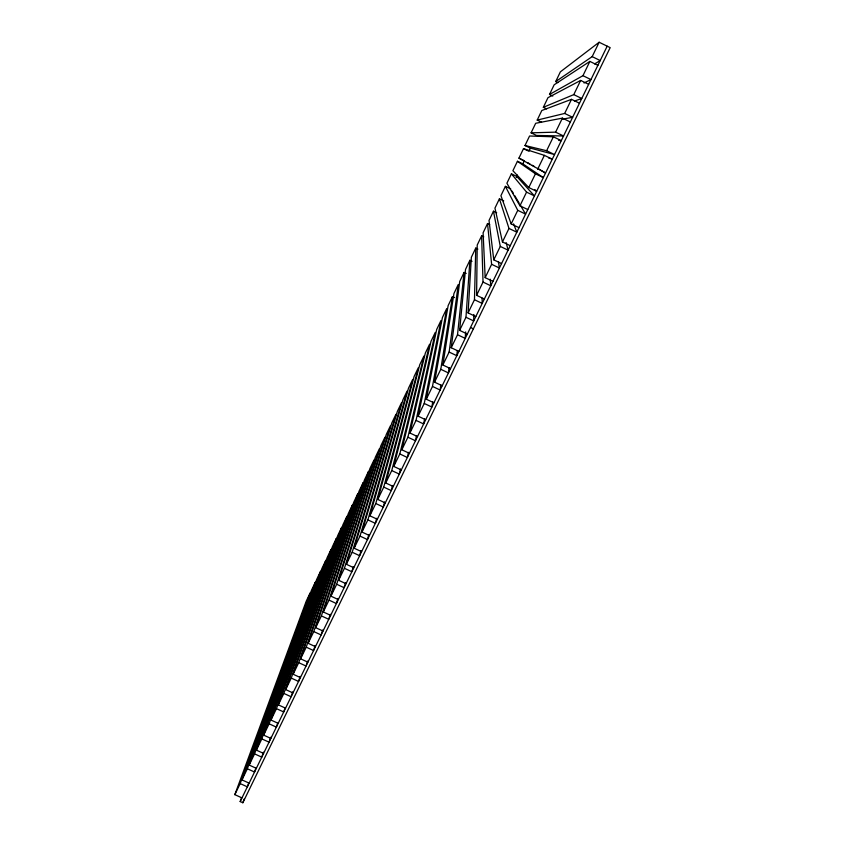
<?xml version="1.0" encoding="UTF-8"?>
<svg xmlns="http://www.w3.org/2000/svg" width="845" height="845" viewBox="0 0 845 845"><rect width="100%" height="100%" fill="white"/><g stroke="black" fill="none" stroke-linecap="round" stroke-linejoin="round"><path stroke-width="1.27" d="M484.343 299.014L476.601 295.317L477.224 245.039L481.629 235.85L483.762 236.875M473.855 314.488L473.686 320.942L465.975 317.276L469.894 260.292L472.028 261.306M475.82 316.569L468.088 312.904L474.467 299.721L475.756 248.092L477.879 249.117M468.088 312.904L471.362 257.25L475.756 248.092M465.648 331.905L465.225 338.38L457.525 334.726L464.074 272.428L466.186 273.442M467.338 334.029L459.627 330.374L465.521 269.407L469.894 260.292M457.314 350.517L456.807 355.703L449.128 352.059L458.265 284.522L453.923 293.564L442.864 364.998L450.522 368.621M449.096 367.733L448.441 372.92L440.784 369.297L452.487 296.563L454.599 297.577M458.909 351.383L451.219 347.739L459.712 281.512L464.074 272.428M440.9 384.855L440.129 390.031L432.492 386.429L446.72 308.562L442.421 317.519L426.303 399.21L433.918 402.801M432.746 401.871L431.858 407.047L424.243 403.456L440.995 320.498L436.707 329.423L418.095 416.162L425.69 419.743M442.199 385.764L434.552 382.162L448.156 305.563L452.487 296.563M424.623 418.793L423.641 423.958L416.046 420.387L435.281 332.391L431.013 341.274L409.931 433.02L417.514 436.58M416.532 435.619L415.476 440.773L407.903 437.214L429.598 344.232L425.341 353.083L401.819 449.772L409.381 453.311M408.484 452.339L407.353 457.483L399.801 453.945L423.936 356.03L419.701 364.839L393.759 466.419L401.301 469.947M400.477 468.964L399.284 474.087L391.753 470.57L418.296 367.776L414.082 376.553L385.742 482.97L393.263 486.488M392.513 485.495L391.267 490.607L383.746 487.1L412.677 379.468L408.484 388.214L377.778 499.427L385.278 502.923M384.591 501.919L383.281 507.021L375.793 503.525L407.079 391.119L402.907 399.833L369.856 515.788L377.335 519.274M376.701 518.26L375.36 523.34L367.881 519.865L401.512 402.727L397.351 411.399L361.977 532.054L369.445 535.519M368.864 534.505L367.469 539.564L360.012 536.1L395.967 414.282L391.816 422.912L354.15 548.225L361.597 551.669M361.058 550.644L359.632 555.693L352.196 552.25L390.443 425.785L386.313 434.393L346.365 564.291L353.791 567.734M353.305 566.699L351.847 571.738L344.433 568.305L384.94 437.245L380.82 445.811L338.623 580.272L346.027 583.705M345.605 582.617L344.095 587.676L336.701 584.254L379.458 448.663L375.36 457.198L330.934 596.169L338.317 599.57M337.926 598.492L336.394 603.531L329.022 600.119L373.997 460.029L369.92 468.531L323.286 611.96L330.649 615.361M330.289 614.273L328.737 619.29L321.385 615.899L368.557 471.352L364.501 479.812L315.681 627.666L323.033 631.046M322.705 629.958L321.132 634.954L313.791 631.585L363.149 482.632L359.104 491.061L308.119 643.288L315.449 646.647M315.164 645.517L313.558 650.534L306.239 647.175L357.752 493.86L353.728 502.257L300.598 658.815L307.907 662.163M307.654 661.033L306.038 666.029L298.729 662.681L352.386 505.046L348.372 513.411L293.13 674.247L300.419 677.584M300.197 676.422L298.549 681.429L291.261 678.091L347.031 516.189L343.038 524.523L285.695 689.594L292.962 692.921M292.771 691.759L291.113 696.745L283.846 693.418L341.707 527.291L337.725 535.582L278.301 704.857L285.557 708.173M284.976 708.216L283.709 711.965L276.463 708.659L336.405 538.339L332.434 546.599L270.96 720.035L278.195 723.331M277.625 723.383L276.357 727.112L269.122 723.816L331.113 549.356L327.163 557.584L263.651 735.129L270.865 738.414M270.759 737.178L269.037 742.163L261.834 738.889L325.853 560.319L321.913 568.516L256.384 750.138L263.577 753.402M263.492 752.177L261.77 757.141L254.577 753.877L320.604 571.241L316.685 579.406L249.159 765.052L256.341 768.316M255.845 768.295L254.535 772.024L247.363 768.77L315.386 582.12L311.478 590.243L241.976 779.893L249.138 783.135M241.512 797.838L240.191 801.556L242.842 802.75L244.152 799.032M248.662 783.104L247.342 786.832L240.181 783.59L310.178 592.958L306.291 601.048L234.825 794.649L241.976 797.881M489.678 224.58L487.533 223.555L483.108 232.787L485.167 277.635L492.931 281.343M496.68 212.75L493.469 211.208L489.012 220.471L493.786 259.837L501.571 263.566M503.715 200.867L499.416 198.807L494.948 208.113L502.448 241.934L510.264 245.673M510.771 188.942L505.394 186.354L500.916 195.702L511.172 223.925L519.01 227.675M511.405 173.848L526.572 192.121L534.441 195.913L516.791 176.436L511.405 173.848L506.894 183.228L519.95 205.789L527.808 209.571M517.436 161.289L535.445 173.795L543.335 177.598L522.823 163.888L517.436 161.289L512.904 170.711L528.78 187.548L536.659 191.34L534.822 189.544M537.747 168.493L545.564 173.003L518.946 158.142L523.488 148.678L544.37 155.353L552.281 159.177L548.595 157.93M525.009 145.509L546.609 150.727L554.531 154.561L530.417 148.129L525.009 145.509L529.572 136.003L553.359 136.805L561.291 140.64L558.661 140.439M531.093 132.834L555.609 132.147L563.552 135.992L536.512 135.453L531.093 132.834L535.677 123.285L562.4 118.131L570.354 121.986M541.55 122.198L537.209 120.096L541.814 110.505L571.495 99.34L579.469 103.217M546.609 108.889L543.346 107.304L547.972 97.682L580.652 80.433L588.648 84.32M552.788 96.045L549.514 94.46L554.162 84.796L589.863 61.4L597.89 65.319M557.89 82.62L555.714 81.564L560.372 71.846L599.137 42.25L610.174 47.637L242.842 802.75M516.295 177.461L517.436 175.084M522.559 164.437L524.27 160.888M528.822 151.424L530.533 147.875M234.825 794.649L240.181 783.59M241.976 779.893L247.363 768.77M249.159 765.052L254.577 753.877M256.384 750.138L261.834 738.889M263.651 735.129L269.122 723.816M270.96 720.035L276.463 708.659M278.301 704.857L283.846 693.418M285.695 689.594L291.261 678.091M293.13 674.247L298.729 662.681M300.598 658.815L306.239 647.175M308.119 643.288L313.791 631.585M315.681 627.666L321.385 615.899M323.286 611.96L329.022 600.119M330.934 596.169L336.701 584.254M338.623 580.272L344.433 568.305M346.365 564.291L352.196 552.25M354.15 548.225L360.012 536.1M361.977 532.054L367.881 519.865M369.856 515.788L375.793 503.525M377.778 499.427L383.746 487.1M385.742 482.97L391.753 470.57M393.759 466.419L399.801 453.945M401.819 449.772L407.903 437.214M409.931 433.02L416.046 420.387M418.095 416.162L424.243 403.456M426.303 399.21L432.492 386.429M434.552 382.162L440.784 369.297M442.864 364.998L449.128 352.059M451.219 347.739L457.525 334.726M459.627 330.374L465.975 317.276M476.601 295.317L483.023 282.072L481.629 235.85M485.167 277.635L491.621 264.295L487.533 223.555M493.786 259.837L500.282 246.423L493.469 211.208M502.448 241.934L508.986 228.435L499.416 198.807M511.172 223.925L517.753 210.331L505.394 186.354M519.95 205.789L526.572 192.121M528.78 187.548L535.445 173.795M537.673 169.201L544.37 155.353M546.609 150.727L553.359 136.805M555.609 132.147L562.4 118.131M537.209 120.096L564.671 113.441L571.495 99.34M543.346 107.304L573.776 94.619L580.652 80.433M549.514 94.46L582.955 75.68L589.863 61.4M555.714 81.564L592.176 56.626L599.137 42.25M240.191 801.556L607.185 46.179M594.626 63.924L600.203 60.544L592.176 56.626M583.99 82.979L590.951 79.588L582.955 75.68M574.431 101.051L581.761 98.506L573.776 94.619M562.633 119.113L572.625 117.307L564.671 113.441M470.507 327.49L473.369 328.853M483.023 282.072L490.776 285.768L490.248 279.188M474.467 299.721L482.21 303.408L482.094 298.137M508.986 228.435L516.813 232.185L513.57 223.893M500.282 246.423L508.088 250.162L506.166 242.631M491.621 264.295L499.406 268.013L498.413 261.665M517.753 210.331L525.601 214.102L520.446 205.356M523.488 148.678L527.808 150.759M518.946 158.142L524.344 160.74M527.692 162.684L529.931 163.972M532.16 165.261L534.399 166.549M512.059 191.128L513.348 193.315M514.637 195.501L519.157 203.159"/></g></svg>
